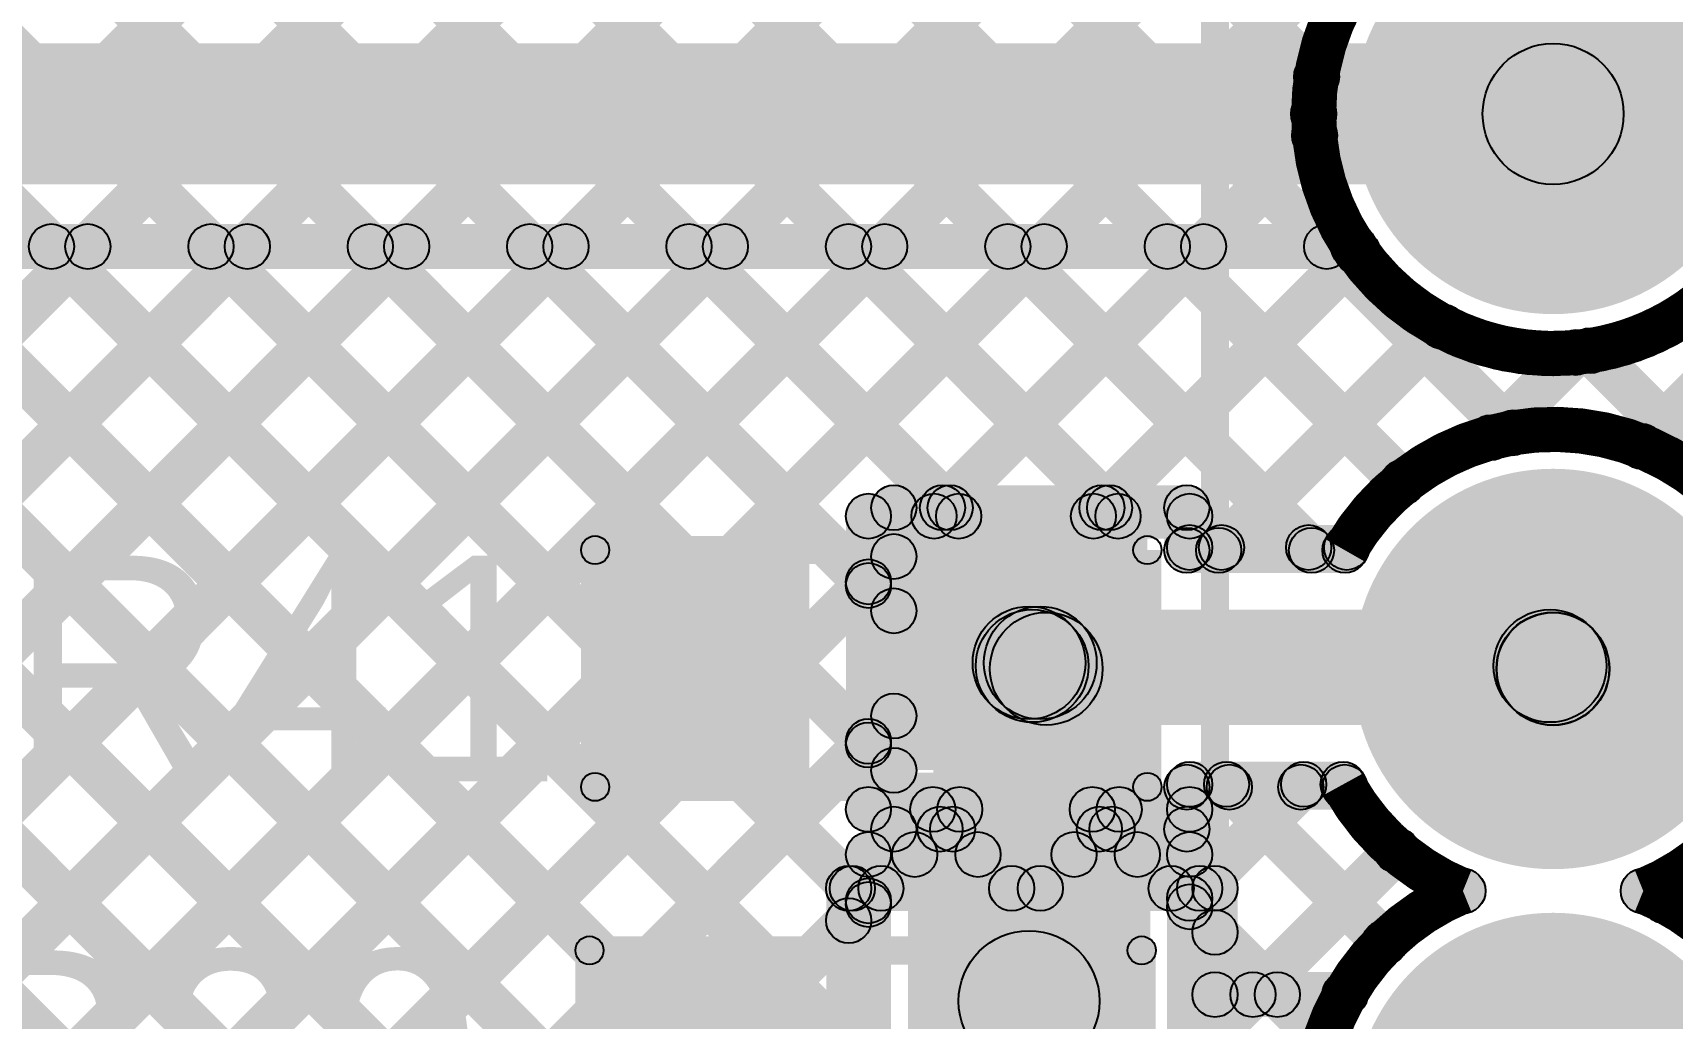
# Model space of a CAD drawing. Header units: millimetres. Extents: x -0.28 to 3.03, y -0.05 to 3.12.
# Drawn here: x 2.2502 to 2.5411, y 1.552 to 1.7267 of the extents above; entities that cross this region are included whole.
import ezdxf

# ---------------------------------------------------------------- set-up
doc = ezdxf.new("R2010")
doc.units = ezdxf.units.MM
doc.header["$MEASUREMENT"] = 0
for name, color, linetype in [('BottomLayer', 5, 'Continuous'), ('BottomPaste', 16, 'Continuous'), ('BottomSolder', 6, 'Continuous'), ('PadHoleLayer', 156, 'Continuous'), ('TopLayer', 1, 'Continuous'), ('TopOverlay', 2, 'Continuous'), ('TopPaste', 8, 'Continuous'), ('TopSolder', 216, 'Continuous')]:
    doc.layers.add(name, color=color, linetype=linetype)

# ---------------------------------------------------------------- blocks, each defined once
blk = doc.blocks.new('R__0603_31')
at = {"layer": 'TopLayer'}
for points in [[(-0.015, 0.0175), (-0.015, -0.0175), (-0.045, -0.0175), (-0.045, 0.0175)], [(0.045, 0.0175), (0.045, -0.0175), (0.015, -0.0175), (0.015, 0.0175)]]:
    blk.add_hatch(color=1, dxfattribs=at).paths.add_polyline_path(points)
at = {"layer": 'TopOverlay'}
h = blk.add_hatch(color=2, dxfattribs=at)
edge = h.paths.add_edge_path()
edge.add_arc((-0.049, 0.021), 0.0025, 0, 360)
h = blk.add_hatch(color=2, dxfattribs=at)
edge = h.paths.add_edge_path()
edge.add_arc((-0.049, 0.021), 0.0025, 0, 360)
for points in [[(-0.049, 0.0185), (-0.049, 0.0235), (0.049, 0.0235), (0.049, 0.0185)], [(-0.0465, -0.021), (-0.0515, -0.021), (-0.0515, 0.021), (-0.0465, 0.021)], [(0.0515, -0.021), (0.0465, -0.021), (0.0465, 0.021), (0.0515, 0.021)], [(-0.049, -0.0235), (-0.049, -0.0185), (0.049, -0.0185), (0.049, -0.0235)]]:
    blk.add_hatch(color=2, dxfattribs=at).paths.add_polyline_path(points)
h = blk.add_hatch(color=2, dxfattribs=at)
edge = h.paths.add_edge_path()
edge.add_arc((0.049, 0.021), 0.0025, 0, 360)
h = blk.add_hatch(color=2, dxfattribs=at)
edge = h.paths.add_edge_path()
edge.add_arc((0.049, 0.021), 0.0025, 0, 360)
h = blk.add_hatch(color=2, dxfattribs=at)
edge = h.paths.add_edge_path()
edge.add_arc((-0.049, -0.021), 0.0025, 0, 360)
h = blk.add_hatch(color=2, dxfattribs=at)
edge = h.paths.add_edge_path()
edge.add_arc((-0.049, -0.021), 0.0025, 0, 360)
h = blk.add_hatch(color=2, dxfattribs=at)
edge = h.paths.add_edge_path()
edge.add_arc((0.049, -0.021), 0.0025, 0, 360)
h = blk.add_hatch(color=2, dxfattribs=at)
edge = h.paths.add_edge_path()
edge.add_arc((0.049, -0.021), 0.0025, 0, 360)
at = {"layer": 'TopPaste'}
for points in [[(-0.015, 0.0175), (-0.015, -0.0175), (-0.045, -0.0175), (-0.045, 0.0175)], [(0.045, 0.0175), (0.045, -0.0175), (0.015, -0.0175), (0.015, 0.0175)]]:
    blk.add_hatch(color=8, dxfattribs=at).paths.add_polyline_path(points)
at = {"layer": 'TopSolder'}
for points in [[(-0.011, 0.0215), (-0.011, -0.0215), (-0.049, -0.0215), (-0.049, 0.0215)], [(0.049, 0.0215), (0.049, -0.0215), (0.011, -0.0215), (0.011, 0.0215)]]:
    blk.add_hatch(color=216, dxfattribs=at).paths.add_polyline_path(points)
at = {"layer": 'TopOverlay'}
for centre in [(-0.049, 0.021), (-0.049, 0.021), (0.049, 0.021), (0.049, 0.021), (-0.049, -0.021), (-0.049, -0.021), (0.049, -0.021), (0.049, -0.021)]:
    blk.add_circle(centre, 0.0025, dxfattribs=at)
blk = doc.blocks.new('R__0603_B_32')
at = {"layer": 'BottomLayer'}
for points in [[(-0.045, -0.0175), (-0.045, 0.0175), (-0.015, 0.0175), (-0.015, -0.0175)], [(0.015, -0.0175), (0.015, 0.0175), (0.045, 0.0175), (0.045, -0.0175)]]:
    blk.add_hatch(color=5, dxfattribs=at).paths.add_polyline_path(points)
at = {"layer": 'BottomPaste'}
for points in [[(-0.045, -0.0175), (-0.045, 0.0175), (-0.015, 0.0175), (-0.015, -0.0175)], [(0.015, -0.0175), (0.015, 0.0175), (0.045, 0.0175), (0.045, -0.0175)]]:
    blk.add_hatch(color=16, dxfattribs=at).paths.add_polyline_path(points)
at = {"layer": 'BottomSolder'}
for points in [[(-0.049, -0.0215), (-0.049, 0.0215), (-0.011, 0.0215), (-0.011, -0.0215)], [(0.011, -0.0215), (0.011, 0.0215), (0.049, 0.0215), (0.049, -0.0215)]]:
    blk.add_hatch(color=6, dxfattribs=at).paths.add_polyline_path(points)
blk = doc.blocks.new('R__0603_33')
at = {"layer": 'TopLayer'}
for points in [[(-0.015, 0.0175), (-0.015, -0.0175), (-0.045, -0.0175), (-0.045, 0.0175)], [(0.045, 0.0175), (0.045, -0.0175), (0.015, -0.0175), (0.015, 0.0175)]]:
    blk.add_hatch(color=1, dxfattribs=at).paths.add_polyline_path(points)
at = {"layer": 'TopOverlay'}
h = blk.add_hatch(color=2, dxfattribs=at)
edge = h.paths.add_edge_path()
edge.add_arc((-0.049, 0.021), 0.0025, 0, 360)
h = blk.add_hatch(color=2, dxfattribs=at)
edge = h.paths.add_edge_path()
edge.add_arc((-0.049, 0.021), 0.0025, 0, 360)
for points in [[(-0.049, 0.0185), (-0.049, 0.0235), (0.049, 0.0235), (0.049, 0.0185)], [(-0.0465, -0.021), (-0.0515, -0.021), (-0.0515, 0.021), (-0.0465, 0.021)], [(0.0515, -0.021), (0.0465, -0.021), (0.0465, 0.021), (0.0515, 0.021)], [(-0.049, -0.0235), (-0.049, -0.0185), (0.049, -0.0185), (0.049, -0.0235)]]:
    blk.add_hatch(color=2, dxfattribs=at).paths.add_polyline_path(points)
h = blk.add_hatch(color=2, dxfattribs=at)
edge = h.paths.add_edge_path()
edge.add_arc((0.049, 0.021), 0.0025, 0, 360)
h = blk.add_hatch(color=2, dxfattribs=at)
edge = h.paths.add_edge_path()
edge.add_arc((0.049, 0.021), 0.0025, 0, 360)
h = blk.add_hatch(color=2, dxfattribs=at)
edge = h.paths.add_edge_path()
edge.add_arc((-0.049, -0.021), 0.0025, 0, 360)
h = blk.add_hatch(color=2, dxfattribs=at)
edge = h.paths.add_edge_path()
edge.add_arc((-0.049, -0.021), 0.0025, 0, 360)
h = blk.add_hatch(color=2, dxfattribs=at)
edge = h.paths.add_edge_path()
edge.add_arc((0.049, -0.021), 0.0025, 0, 360)
h = blk.add_hatch(color=2, dxfattribs=at)
edge = h.paths.add_edge_path()
edge.add_arc((0.049, -0.021), 0.0025, 0, 360)
at = {"layer": 'TopPaste'}
for points in [[(-0.015, 0.0175), (-0.015, -0.0175), (-0.045, -0.0175), (-0.045, 0.0175)], [(0.045, 0.0175), (0.045, -0.0175), (0.015, -0.0175), (0.015, 0.0175)]]:
    blk.add_hatch(color=8, dxfattribs=at).paths.add_polyline_path(points)
at = {"layer": 'TopSolder'}
for points in [[(-0.011, 0.0215), (-0.011, -0.0215), (-0.049, -0.0215), (-0.049, 0.0215)], [(0.049, 0.0215), (0.049, -0.0215), (0.011, -0.0215), (0.011, 0.0215)]]:
    blk.add_hatch(color=216, dxfattribs=at).paths.add_polyline_path(points)
at = {"layer": 'TopOverlay'}
for centre in [(-0.049, 0.021), (-0.049, 0.021), (0.049, 0.021), (0.049, 0.021), (-0.049, -0.021), (-0.049, -0.021), (0.049, -0.021), (0.049, -0.021)]:
    blk.add_circle(centre, 0.0025, dxfattribs=at)
blk = doc.blocks.new('901_141A1011D10100_74')
at = {"layer": 'BottomLayer'}
h = blk.add_hatch(color=5, dxfattribs=at)
edge = h.paths.add_edge_path()
edge.add_arc((0, 0), 0.0315, 0, 360)
h = blk.add_hatch(color=5, dxfattribs=at)
edge = h.paths.add_edge_path()
edge.add_arc((0.07874, 0), 0.0315, 0, 360)
h = blk.add_hatch(color=5, dxfattribs=at)
edge = h.paths.add_edge_path()
edge.add_arc((0.17717, 0), 0.0315, 0, 360)
at = {"layer": 'BottomSolder'}
h = blk.add_hatch(color=6, dxfattribs=at)
edge = h.paths.add_edge_path()
edge.add_arc((0, 0), 0.0355, 0, 360)
h = blk.add_hatch(color=6, dxfattribs=at)
edge = h.paths.add_edge_path()
edge.add_arc((0.07874, 0), 0.0355, 0, 360)
h = blk.add_hatch(color=6, dxfattribs=at)
edge = h.paths.add_edge_path()
edge.add_arc((0.17717, 0), 0.0355, 0, 360)
at = {"layer": 'PadHoleLayer'}
h = blk.add_hatch(color=156, dxfattribs=at)
edge = h.paths.add_edge_path()
edge.add_arc((0, 0), 0.01772, 0, 360)
h = blk.add_hatch(color=156, dxfattribs=at)
edge = h.paths.add_edge_path()
edge.add_arc((0.07874, 0), 0.01772, 0, 360)
h = blk.add_hatch(color=156, dxfattribs=at)
edge = h.paths.add_edge_path()
edge.add_arc((0.17717, 0), 0.01772, 0, 360)
at = {"layer": 'TopLayer'}
h = blk.add_hatch(color=1, dxfattribs=at)
edge = h.paths.add_edge_path()
edge.add_arc((0, 0), 0.0315, 0, 360)
h = blk.add_hatch(color=1, dxfattribs=at)
edge = h.paths.add_edge_path()
edge.add_arc((0.07874, 0), 0.0315, 0, 360)
h = blk.add_hatch(color=1, dxfattribs=at)
edge = h.paths.add_edge_path()
edge.add_arc((0.17717, 0), 0.0315, 0, 360)
at = {"layer": 'TopOverlay'}
blk.add_hatch(color=2, dxfattribs=at).paths.add_polyline_path([(-0.23052, 0.0575), (-0.23052, 0.0625), (0.31092, 0.0625), (0.31092, 0.0575)])
at = {"layer": 'TopSolder'}
h = blk.add_hatch(color=216, dxfattribs=at)
edge = h.paths.add_edge_path()
edge.add_arc((0, 0), 0.0355, 0, 360)
h = blk.add_hatch(color=216, dxfattribs=at)
edge = h.paths.add_edge_path()
edge.add_arc((0.07874, 0), 0.0355, 0, 360)
h = blk.add_hatch(color=216, dxfattribs=at)
edge = h.paths.add_edge_path()
edge.add_arc((0.17717, 0), 0.0355, 0, 360)

msp = doc.modelspace()

# ---------------------------------------------------------------- hatches: boundary and pattern name
at = {"layer": 'BottomLayer'}
for points in [[(1.62818, 2.22367), (1.63384, 2.22933), (2.71083, 1.15234), (2.70517, 1.14668)], [(1.85714, 1.96643), (1.8628, 1.97209), (2.71083, 1.12406), (2.70517, 1.1184)], [(1.8808, 1.91448), (1.88646, 1.92014), (2.71083, 1.09577), (2.70517, 1.09012)], [(2.53851, 1.65057), (2.53285, 1.65623), (2.70517, 1.82855), (2.71083, 1.82289)], [(2.54269, 1.5699), (2.53704, 1.57556), (2.70517, 1.7437), (2.71083, 1.73804)], [(2.20567, 1.69983), (2.20567, 1.72483), (2.52, 1.72483), (2.52, 1.69983)], [(2.19085, 1.68929), (2.1965, 1.69495), (2.40633, 1.48513), (2.40067, 1.47947)], [(1.67102, 0.95279), (1.66537, 0.95845), (2.39858, 1.69166), (2.40423, 1.686)], [(1.69931, 0.95279), (1.69365, 0.95845), (2.42686, 1.69166), (2.43252, 1.686)], [(1.86719, 1.17725), (1.86154, 1.1829), (2.37029, 1.69166), (2.37595, 1.686)], [(1.88907, 1.31226), (1.88341, 1.31792), (2.25715, 1.69166), (2.26281, 1.686)], [(1.89046, 1.28537), (1.88481, 1.29103), (2.28544, 1.69166), (2.29109, 1.686)], [(1.89143, 1.25805), (1.88577, 1.26371), (2.31372, 1.69166), (2.31938, 1.686)], [(1.89181, 1.23015), (1.88616, 1.23581), (2.34201, 1.69166), (2.34766, 1.686)], [(2.20567, 1.68483), (2.20567, 1.69283), (2.48459, 1.69283), (2.48459, 1.68483)], [(2.22242, 1.686), (2.22808, 1.69166), (2.40633, 1.51341), (2.40067, 1.50775)], [(2.25071, 1.686), (2.25636, 1.69166), (2.40133, 1.54669), (2.39567, 1.54104)], [(2.27899, 1.686), (2.28465, 1.69166), (2.40133, 1.57498), (2.39567, 1.56932)], [(2.30728, 1.686), (2.31293, 1.69166), (2.40133, 1.60326), (2.39567, 1.59761)], [(2.33556, 1.686), (2.34122, 1.69166), (2.40133, 1.63155), (2.39567, 1.62589)], [(2.36384, 1.686), (2.3695, 1.69166), (2.41733, 1.64383), (2.41167, 1.63817)], [(2.39213, 1.686), (2.39778, 1.69166), (2.44562, 1.64383), (2.43996, 1.63817)], [(2.41297, 1.63817), (2.40731, 1.64383), (2.45514, 1.69166), (2.4608, 1.686)], [(2.42041, 1.686), (2.42607, 1.69166), (2.47945, 1.63828), (2.47379, 1.63262)], [(2.44125, 1.63817), (2.4356, 1.64383), (2.48244, 1.69067), (2.4881, 1.68501)], [(2.4487, 1.686), (2.45435, 1.69166), (2.49618, 1.64983), (2.49052, 1.64418)], [(2.47698, 1.686), (2.48264, 1.69166), (2.51567, 1.65862), (2.51002, 1.65297)], [(2.46399, 1.63262), (2.45833, 1.63828), (2.49753, 1.67748), (2.50319, 1.67182)], [(2.52375, 1.66752), (2.52941, 1.67318), (2.71083, 1.49175), (2.70517, 1.4861)], [(2.51176, 1.65211), (2.5061, 1.65776), (2.52119, 1.67285), (2.52685, 1.6672)], [(2.3985, 1.637), (2.3985, 1.645), (2.4555, 1.645), (2.4555, 1.637)], [(2.4025, 1.589), (2.3945, 1.589), (2.3945, 1.641), (2.4025, 1.641)], [(2.4595, 1.63545), (2.4515, 1.63545), (2.4515, 1.641), (2.4595, 1.641)], [(2.4555, 1.63145), (2.4555, 1.63945), (2.48337, 1.63945), (2.48337, 1.63145)], [(1.72759, 0.95279), (1.72193, 0.95845), (2.39567, 1.63219), (2.40133, 1.62653)], [(2.42755, 1.60445), (2.42755, 1.62445), (2.51945, 1.62445), (2.51945, 1.60445)], [(2.41993, 1.60793), (2.43407, 1.62207), (2.43462, 1.62152), (2.42048, 1.60738)], [(2.51238, 1.60738), (2.52652, 1.62152), (2.52707, 1.62098), (2.51293, 1.60683)], [(1.75588, 0.95279), (1.75022, 0.95845), (2.39567, 1.6039), (2.40133, 1.59825)], [(2.4555, 1.58945), (2.4555, 1.59745), (2.48275, 1.59745), (2.48275, 1.58945)], [(2.45833, 1.57039), (2.45267, 1.57605), (2.4729, 1.59628), (2.47856, 1.59062)], [(2.45922, 1.59062), (2.46488, 1.59628), (2.49295, 1.56821), (2.48729, 1.56255)], [(2.3985, 1.585), (2.3985, 1.593), (2.4555, 1.593), (2.4555, 1.585)], [(2.40954, 1.57817), (2.40388, 1.58383), (2.41188, 1.59183), (2.41754, 1.58617)], [(2.40711, 1.58617), (2.41276, 1.59183), (2.42076, 1.58383), (2.41511, 1.57817)], [(2.43782, 1.57817), (2.43217, 1.58383), (2.44017, 1.59183), (2.44582, 1.58617)], [(2.43539, 1.58617), (2.44105, 1.59183), (2.44905, 1.58383), (2.44339, 1.57817)], [(2.4595, 1.589), (2.4515, 1.589), (2.4515, 1.59345), (2.4595, 1.59345)], [(2.3985, 1.577), (2.3985, 1.585), (2.4555, 1.585), (2.4555, 1.577)], [(2.45833, 1.54211), (2.45267, 1.54777), (2.48944, 1.58453), (2.4951, 1.57888)], [(2.4025, 1.529), (2.3945, 1.529), (2.3945, 1.581), (2.4025, 1.581)], [(2.4595, 1.529), (2.4515, 1.529), (2.4515, 1.581), (2.4595, 1.581)], [(1.78416, 0.95279), (1.7785, 0.95845), (2.39567, 1.57562), (2.40133, 1.56996)], [(2.45267, 1.56889), (2.45833, 1.57455), (2.48225, 1.55062), (2.4766, 1.54497)], [(2.4395, 1.46987), (2.4145, 1.46987), (2.4145, 1.555), (2.4395, 1.555)]]:
    msp.add_hatch(color=5, dxfattribs=at).paths.add_polyline_path(points)
h = msp.add_hatch(color=5, dxfattribs=at)
edge = h.paths.add_edge_path()
edge.add_arc((2.52, 1.71233), 0.0125, 0, 360)
h = msp.add_hatch(color=5, dxfattribs=at)
edge = h.paths.add_edge_path()
edge.add_arc((2.25353, 1.68883), 0.004, 0, 360)
h = msp.add_hatch(color=5, dxfattribs=at)
edge = h.paths.add_edge_path()
edge.add_arc((2.25998, 1.68883), 0.004, 0, 360)
h = msp.add_hatch(color=5, dxfattribs=at)
edge = h.paths.add_edge_path()
edge.add_arc((2.28182, 1.68883), 0.004, 0, 360)
h = msp.add_hatch(color=5, dxfattribs=at)
edge = h.paths.add_edge_path()
edge.add_arc((2.28827, 1.68883), 0.004, 0, 360)
h = msp.add_hatch(color=5, dxfattribs=at)
edge = h.paths.add_edge_path()
edge.add_arc((2.3101, 1.68883), 0.004, 0, 360)
h = msp.add_hatch(color=5, dxfattribs=at)
edge = h.paths.add_edge_path()
edge.add_arc((2.31655, 1.68883), 0.004, 0, 360)
h = msp.add_hatch(color=5, dxfattribs=at)
edge = h.paths.add_edge_path()
edge.add_arc((2.33839, 1.68883), 0.004, 0, 360)
h = msp.add_hatch(color=5, dxfattribs=at)
edge = h.paths.add_edge_path()
edge.add_arc((2.34483, 1.68883), 0.004, 0, 360)
h = msp.add_hatch(color=5, dxfattribs=at)
edge = h.paths.add_edge_path()
edge.add_arc((2.36667, 1.68883), 0.004, 0, 360)
h = msp.add_hatch(color=5, dxfattribs=at)
edge = h.paths.add_edge_path()
edge.add_arc((2.37312, 1.68883), 0.004, 0, 360)
h = msp.add_hatch(color=5, dxfattribs=at)
edge = h.paths.add_edge_path()
edge.add_arc((2.39496, 1.68883), 0.004, 0, 360)
h = msp.add_hatch(color=5, dxfattribs=at)
edge = h.paths.add_edge_path()
edge.add_arc((2.4014, 1.68883), 0.004, 0, 360)
h = msp.add_hatch(color=5, dxfattribs=at)
edge = h.paths.add_edge_path()
edge.add_arc((2.42324, 1.68883), 0.004, 0, 360)
h = msp.add_hatch(color=5, dxfattribs=at)
edge = h.paths.add_edge_path()
edge.add_arc((2.42969, 1.68883), 0.004, 0, 360)
h = msp.add_hatch(color=5, dxfattribs=at)
edge = h.paths.add_edge_path()
edge.add_arc((2.45153, 1.68883), 0.004, 0, 360)
h = msp.add_hatch(color=5, dxfattribs=at)
edge = h.paths.add_edge_path()
edge.add_arc((2.45797, 1.68883), 0.004, 0, 360)
h = msp.add_hatch(color=5, dxfattribs=at)
edge = h.paths.add_edge_path()
edge.add_arc((2.47981, 1.68883), 0.004, 0, 360)
h = msp.add_hatch(color=5, dxfattribs=at)
edge = h.paths.add_edge_path()
edge.add_arc((2.48459, 1.68883), 0.004, 0, 360)
h = msp.add_hatch(color=5, dxfattribs=at)
edge = h.paths.add_edge_path()
edge.add_arc((2.48459, 1.68883), 0.004, 0, 360)
h = msp.add_hatch(color=5, dxfattribs=at)
edge = h.paths.add_edge_path()
edge.add_arc((2.48527, 1.68784), 0.004, 0, 360)
h = msp.add_hatch(color=5, dxfattribs=at)
edge = h.paths.add_edge_path()
edge.add_arc((2.50036, 1.67465), 0.004, 0, 360)
h = msp.add_hatch(color=5, dxfattribs=at)
edge = h.paths.add_edge_path()
edge.add_arc((2.52402, 1.67003), 0.004, 0, 360)
h = msp.add_hatch(color=5, dxfattribs=at)
edge = h.paths.add_edge_path()
edge.add_arc((2.52658, 1.67035), 0.004, 0, 360)
h = msp.add_hatch(color=5, dxfattribs=at)
edge = h.paths.add_edge_path()
edge.add_arc((2.50893, 1.65493), 0.004, 0, 360)
h = msp.add_hatch(color=5, dxfattribs=at)
edge = h.paths.add_edge_path()
edge.add_arc((2.51285, 1.65579), 0.004, 0, 360)
h = msp.add_hatch(color=5, dxfattribs=at)
edge = h.paths.add_edge_path()
edge.add_arc((2.53568, 1.6534), 0.004, 0, 360)
h = msp.add_hatch(color=5, dxfattribs=at)
edge = h.paths.add_edge_path()
edge.add_arc((2.49335, 1.64701), 0.004, 0, 360)
h = msp.add_hatch(color=5, dxfattribs=at)
edge = h.paths.add_edge_path()
edge.add_arc((2.3985, 1.641), 0.004, 0, 360)
h = msp.add_hatch(color=5, dxfattribs=at)
edge = h.paths.add_edge_path()
edge.add_arc((2.3985, 1.641), 0.004, 0, 360)
h = msp.add_hatch(color=5, dxfattribs=at)
edge = h.paths.add_edge_path()
edge.add_arc((2.41014, 1.641), 0.004, 0, 360)
h = msp.add_hatch(color=5, dxfattribs=at)
edge = h.paths.add_edge_path()
edge.add_arc((2.4145, 1.641), 0.004, 0, 360)
h = msp.add_hatch(color=5, dxfattribs=at)
edge = h.paths.add_edge_path()
edge.add_arc((2.43843, 1.641), 0.004, 0, 360)
h = msp.add_hatch(color=5, dxfattribs=at)
edge = h.paths.add_edge_path()
edge.add_arc((2.44279, 1.641), 0.004, 0, 360)
h = msp.add_hatch(color=5, dxfattribs=at)
edge = h.paths.add_edge_path()
edge.add_arc((2.4555, 1.641), 0.004, 0, 360)
h = msp.add_hatch(color=5, dxfattribs=at)
edge = h.paths.add_edge_path()
edge.add_arc((2.4555, 1.641), 0.004, 0, 360)
h = msp.add_hatch(color=5, dxfattribs=at)
edge = h.paths.add_edge_path()
edge.add_arc((2.4555, 1.63545), 0.004, 0, 360)
h = msp.add_hatch(color=5, dxfattribs=at)
edge = h.paths.add_edge_path()
edge.add_arc((2.4555, 1.63545), 0.004, 0, 360)
h = msp.add_hatch(color=5, dxfattribs=at)
edge = h.paths.add_edge_path()
edge.add_arc((2.46116, 1.63545), 0.004, 0, 360)
h = msp.add_hatch(color=5, dxfattribs=at)
edge = h.paths.add_edge_path()
edge.add_arc((2.47662, 1.63545), 0.004, 0, 360)
h = msp.add_hatch(color=5, dxfattribs=at)
edge = h.paths.add_edge_path()
edge.add_arc((2.48337, 1.63545), 0.004, 0, 360)
h = msp.add_hatch(color=5, dxfattribs=at)
edge = h.paths.add_edge_path()
edge.add_arc((2.48337, 1.63545), 0.004, 0, 360)
h = msp.add_hatch(color=5, dxfattribs=at)
edge = h.paths.add_edge_path()
edge.add_arc((2.3985, 1.62936), 0.004, 0, 360)
h = msp.add_hatch(color=5, dxfattribs=at)
edge = h.paths.add_edge_path()
edge.add_arc((2.3985, 1.62872), 0.004, 0, 360)
h = msp.add_hatch(color=5, dxfattribs=at)
edge = h.paths.add_edge_path()
edge.add_arc((2.427, 1.615), 0.01, 0, 360)
h = msp.add_hatch(color=5, dxfattribs=at)
edge = h.paths.add_edge_path()
edge.add_arc((2.42755, 1.61445), 0.01, 0, 360)
h = msp.add_hatch(color=5, dxfattribs=at)
edge = h.paths.add_edge_path()
edge.add_arc((2.42755, 1.61445), 0.01, 0, 360)
h = msp.add_hatch(color=5, dxfattribs=at)
edge = h.paths.add_edge_path()
edge.add_arc((2.51945, 1.61445), 0.01, 0, 360)
h = msp.add_hatch(color=5, dxfattribs=at)
edge = h.paths.add_edge_path()
edge.add_arc((2.51945, 1.61445), 0.01, 0, 360)
h = msp.add_hatch(color=5, dxfattribs=at)
edge = h.paths.add_edge_path()
edge.add_arc((2.52, 1.61391), 0.01, 0, 360)
h = msp.add_hatch(color=5, dxfattribs=at)
edge = h.paths.add_edge_path()
edge.add_arc((2.3985, 1.60107), 0.004, 0, 360)
h = msp.add_hatch(color=5, dxfattribs=at)
edge = h.paths.add_edge_path()
edge.add_arc((2.3985, 1.60043), 0.004, 0, 360)
h = msp.add_hatch(color=5, dxfattribs=at)
edge = h.paths.add_edge_path()
edge.add_arc((2.4555, 1.59345), 0.004, 0, 360)
h = msp.add_hatch(color=5, dxfattribs=at)
edge = h.paths.add_edge_path()
edge.add_arc((2.4555, 1.59345), 0.004, 0, 360)
h = msp.add_hatch(color=5, dxfattribs=at)
edge = h.paths.add_edge_path()
edge.add_arc((2.46205, 1.59345), 0.004, 0, 360)
h = msp.add_hatch(color=5, dxfattribs=at)
edge = h.paths.add_edge_path()
edge.add_arc((2.47573, 1.59345), 0.004, 0, 360)
h = msp.add_hatch(color=5, dxfattribs=at)
edge = h.paths.add_edge_path()
edge.add_arc((2.48275, 1.59345), 0.004, 0, 360)
h = msp.add_hatch(color=5, dxfattribs=at)
edge = h.paths.add_edge_path()
edge.add_arc((2.48275, 1.59345), 0.004, 0, 360)
h = msp.add_hatch(color=5, dxfattribs=at)
edge = h.paths.add_edge_path()
edge.add_arc((2.3985, 1.589), 0.004, 0, 360)
h = msp.add_hatch(color=5, dxfattribs=at)
edge = h.paths.add_edge_path()
edge.add_arc((2.3985, 1.589), 0.004, 0, 360)
h = msp.add_hatch(color=5, dxfattribs=at)
edge = h.paths.add_edge_path()
edge.add_arc((2.40993, 1.589), 0.004, 0, 360)
h = msp.add_hatch(color=5, dxfattribs=at)
edge = h.paths.add_edge_path()
edge.add_arc((2.41471, 1.589), 0.004, 0, 360)
h = msp.add_hatch(color=5, dxfattribs=at)
edge = h.paths.add_edge_path()
edge.add_arc((2.43822, 1.589), 0.004, 0, 360)
h = msp.add_hatch(color=5, dxfattribs=at)
edge = h.paths.add_edge_path()
edge.add_arc((2.44299, 1.589), 0.004, 0, 360)
h = msp.add_hatch(color=5, dxfattribs=at)
edge = h.paths.add_edge_path()
edge.add_arc((2.4555, 1.589), 0.004, 0, 360)
h = msp.add_hatch(color=5, dxfattribs=at)
edge = h.paths.add_edge_path()
edge.add_arc((2.4555, 1.589), 0.004, 0, 360)
h = msp.add_hatch(color=5, dxfattribs=at)
edge = h.paths.add_edge_path()
edge.add_arc((2.49227, 1.58171), 0.004, 0, 360)
h = msp.add_hatch(color=5, dxfattribs=at)
edge = h.paths.add_edge_path()
edge.add_arc((2.3985, 1.581), 0.004, 0, 360)
h = msp.add_hatch(color=5, dxfattribs=at)
edge = h.paths.add_edge_path()
edge.add_arc((2.3985, 1.581), 0.004, 0, 360)
h = msp.add_hatch(color=5, dxfattribs=at)
edge = h.paths.add_edge_path()
edge.add_arc((2.40671, 1.581), 0.004, 0, 360)
h = msp.add_hatch(color=5, dxfattribs=at)
edge = h.paths.add_edge_path()
edge.add_arc((2.41793, 1.581), 0.004, 0, 360)
h = msp.add_hatch(color=5, dxfattribs=at)
edge = h.paths.add_edge_path()
edge.add_arc((2.43499, 1.581), 0.004, 0, 360)
h = msp.add_hatch(color=5, dxfattribs=at)
edge = h.paths.add_edge_path()
edge.add_arc((2.44622, 1.581), 0.004, 0, 360)
h = msp.add_hatch(color=5, dxfattribs=at)
edge = h.paths.add_edge_path()
edge.add_arc((2.4555, 1.581), 0.004, 0, 360)
h = msp.add_hatch(color=5, dxfattribs=at)
edge = h.paths.add_edge_path()
edge.add_arc((2.4555, 1.581), 0.004, 0, 360)
h = msp.add_hatch(color=5, dxfattribs=at)
edge = h.paths.add_edge_path()
edge.add_arc((2.4555, 1.57322), 0.004, 0, 360)
h = msp.add_hatch(color=5, dxfattribs=at)
edge = h.paths.add_edge_path()
edge.add_arc((2.504, 1.57454), 0.004, 0, 360)
h = msp.add_hatch(color=5, dxfattribs=at)
edge = h.paths.add_edge_path()
edge.add_arc((2.504, 1.57454), 0.004, 0, 360)
h = msp.add_hatch(color=5, dxfattribs=at)
edge = h.paths.add_edge_path()
edge.add_arc((2.536, 1.57454), 0.004, 0, 360)
h = msp.add_hatch(color=5, dxfattribs=at)
edge = h.paths.add_edge_path()
edge.add_arc((2.536, 1.57454), 0.004, 0, 360)
h = msp.add_hatch(color=5, dxfattribs=at)
edge = h.paths.add_edge_path()
edge.add_arc((2.3985, 1.57279), 0.004, 0, 360)
h = msp.add_hatch(color=5, dxfattribs=at)
edge = h.paths.add_edge_path()
edge.add_arc((2.3985, 1.57215), 0.004, 0, 360)
h = msp.add_hatch(color=5, dxfattribs=at)
edge = h.paths.add_edge_path()
edge.add_arc((2.4555, 1.57172), 0.004, 0, 360)
h = msp.add_hatch(color=5, dxfattribs=at)
edge = h.paths.add_edge_path()
edge.add_arc((2.53986, 1.57273), 0.004, 0, 360)
h = msp.add_hatch(color=5, dxfattribs=at)
edge = h.paths.add_edge_path()
edge.add_arc((2.49012, 1.56538), 0.004, 0, 360)
h = msp.add_hatch(color=5, dxfattribs=at)
edge = h.paths.add_edge_path()
edge.add_arc((2.427, 1.555), 0.0125, 0, 360)
at = {"layer": 'TopLayer'}
for points in [[(1.52321, 2.66806), (1.52886, 2.67372), (2.48084, 1.72174), (2.47519, 1.71608)], [(2.03133, 1.4828), (2.02567, 1.48846), (2.7062, 2.16899), (2.71185, 2.16333)], [(2.02567, 2.13731), (2.03133, 2.14297), (2.51567, 1.65862), (2.51002, 1.65297)], [(2.04052, 1.46371), (2.03486, 1.46937), (2.7062, 2.1407), (2.71185, 2.13504)], [(2.02567, 2.10903), (2.03133, 2.11468), (2.49618, 1.64983), (2.49052, 1.64418)], [(2.06276, 1.45767), (2.05711, 1.46333), (2.7062, 2.11242), (2.71185, 2.10676)], [(2.02567, 2.08074), (2.03133, 2.0864), (2.47995, 1.63778), (2.47429, 1.63212)], [(2.09105, 1.45767), (2.08539, 1.46333), (2.7062, 2.08413), (2.71185, 2.07848)], [(2.02567, 2.05246), (2.03133, 2.05812), (2.44412, 1.64533), (2.43846, 1.63967)], [(2.11933, 1.45767), (2.11368, 1.46333), (2.7062, 2.05585), (2.71185, 2.05019)], [(2.02567, 2.02417), (2.03133, 2.02983), (2.41583, 1.64533), (2.41017, 1.63967)], [(2.14762, 1.45767), (2.14196, 1.46333), (2.7062, 2.02756), (2.71185, 2.02191)], [(2.02567, 1.99589), (2.03133, 2.00155), (2.40583, 1.62705), (2.40017, 1.62139)], [(2.1759, 1.45767), (2.17024, 1.46333), (2.7062, 1.99928), (2.71185, 1.99362)], [(2.02567, 1.96761), (2.03133, 1.97326), (2.40583, 1.59876), (2.40017, 1.59311)], [(2.20419, 1.45767), (2.19853, 1.46333), (2.7062, 1.971), (2.71185, 1.96534)], [(2.02567, 1.93932), (2.03133, 1.94498), (2.39848, 1.57783), (2.39282, 1.57217)], [(2.02567, 1.91104), (2.03133, 1.91669), (2.39783, 1.55019), (2.39217, 1.54454)], [(2.02567, 1.88275), (2.03133, 1.88841), (2.39783, 1.52191), (2.39217, 1.51625)], [(2.02567, 1.85447), (2.03133, 1.86013), (2.39783, 1.49363), (2.39217, 1.48797)], [(2.02567, 1.82618), (2.03133, 1.83184), (2.39984, 1.46333), (2.39418, 1.45767)], [(2.53851, 1.65057), (2.53285, 1.65623), (2.7062, 1.82957), (2.71185, 1.82392)], [(2.02567, 1.7979), (2.03133, 1.80356), (2.37156, 1.46333), (2.3659, 1.45767)], [(2.02567, 1.76962), (2.03133, 1.77527), (2.34327, 1.46333), (2.33762, 1.45767)], [(2.54269, 1.5699), (2.53704, 1.57556), (2.7062, 1.74472), (2.71185, 1.73906)], [(2.41447, 1.63967), (2.40881, 1.64533), (2.47485, 1.71136), (2.4805, 1.7057)], [(2.44275, 1.63967), (2.4371, 1.64533), (2.48244, 1.69067), (2.4881, 1.68501)], [(2.46349, 1.63212), (2.45783, 1.63778), (2.49753, 1.67748), (2.50319, 1.67182)], [(2.52375, 1.66752), (2.52941, 1.67318), (2.71185, 1.49073), (2.7062, 1.48507)], [(2.51176, 1.65211), (2.5061, 1.65776), (2.52119, 1.67285), (2.52685, 1.6672)], [(2.403, 1.6385), (2.403, 1.6465), (2.455, 1.6465), (2.455, 1.6385)], [(2.407, 1.5855), (2.399, 1.5855), (2.399, 1.6425), (2.407, 1.6425)], [(2.459, 1.63495), (2.451, 1.63495), (2.451, 1.6425), (2.459, 1.6425)], [(2.455, 1.63095), (2.455, 1.63895), (2.48308, 1.63895), (2.48308, 1.63095)], [(2.23247, 1.45767), (2.22681, 1.46333), (2.40017, 1.63669), (2.40583, 1.63103)], [(2.43005, 1.60395), (2.43005, 1.62395), (2.51995, 1.62395), (2.51995, 1.60395)], [(2.42193, 1.60793), (2.43607, 1.62207), (2.43712, 1.62102), (2.42298, 1.60688)], [(2.51288, 1.60688), (2.52702, 1.62102), (2.52707, 1.62098), (2.51293, 1.60683)], [(2.26075, 1.45767), (2.2551, 1.46333), (2.40017, 1.6084), (2.40583, 1.60275)], [(2.46011, 1.57217), (2.45445, 1.57783), (2.4724, 1.59578), (2.47806, 1.59012)], [(2.455, 1.58895), (2.455, 1.59695), (2.48303, 1.59695), (2.48303, 1.58895)], [(2.45972, 1.59012), (2.46538, 1.59578), (2.49295, 1.56821), (2.48729, 1.56255)], [(2.459, 1.5855), (2.451, 1.5855), (2.451, 1.59295), (2.459, 1.59295)], [(2.403, 1.5815), (2.403, 1.5895), (2.455, 1.5895), (2.455, 1.5815)], [(2.40354, 1.57217), (2.39788, 1.57783), (2.40838, 1.58833), (2.41404, 1.58267)], [(2.41061, 1.58267), (2.41626, 1.58833), (2.42676, 1.57783), (2.42111, 1.57217)], [(2.43182, 1.57217), (2.42617, 1.57783), (2.43667, 1.58833), (2.44232, 1.58267)], [(2.43889, 1.58267), (2.44455, 1.58833), (2.45505, 1.57783), (2.44939, 1.57217)], [(2.46956, 1.55334), (2.4639, 1.55899), (2.48944, 1.58453), (2.4951, 1.57888)], [(2.39783, 1.56646), (2.39217, 1.57212), (2.39788, 1.57783), (2.40354, 1.57217)], [(2.395, 1.571), (2.395, 1.579), (2.46, 1.579), (2.46, 1.571)], [(2.399, 1.467), (2.391, 1.467), (2.391, 1.575), (2.399, 1.575)], [(2.464, 1.55617), (2.456, 1.55617), (2.456, 1.575), (2.464, 1.575)], [(2.28904, 1.45767), (2.28338, 1.46333), (2.39217, 1.57212), (2.39783, 1.56646)], [(2.45717, 1.56439), (2.46283, 1.57005), (2.47388, 1.55899), (2.46822, 1.55334)], [(2.406, 1.478), (2.449, 1.478), (2.449, 1.564), (2.406, 1.564)], [(2.46, 1.55217), (2.46, 1.56017), (2.48306, 1.56017), (2.48306, 1.55217)]]:
    msp.add_hatch(color=1, dxfattribs=at).paths.add_polyline_path(points)
h = msp.add_hatch(color=1, dxfattribs=at)
edge = h.paths.add_edge_path()
edge.add_arc((2.47802, 1.71891), 0.004, 0, 360)
h = msp.add_hatch(color=1, dxfattribs=at)
edge = h.paths.add_edge_path()
edge.add_arc((2.4775, 1.71233), 0.004, 0, 360)
h = msp.add_hatch(color=1, dxfattribs=at)
edge = h.paths.add_edge_path()
edge.add_arc((2.47767, 1.70853), 0.004, 0, 360)
h = msp.add_hatch(color=1, dxfattribs=at)
edge = h.paths.add_edge_path()
edge.add_arc((2.48527, 1.68784), 0.004, 0, 360)
h = msp.add_hatch(color=1, dxfattribs=at)
edge = h.paths.add_edge_path()
edge.add_arc((2.50036, 1.67465), 0.004, 0, 360)
h = msp.add_hatch(color=1, dxfattribs=at)
edge = h.paths.add_edge_path()
edge.add_arc((2.52402, 1.67003), 0.004, 0, 360)
h = msp.add_hatch(color=1, dxfattribs=at)
edge = h.paths.add_edge_path()
edge.add_arc((2.52658, 1.67035), 0.004, 0, 360)
h = msp.add_hatch(color=1, dxfattribs=at)
edge = h.paths.add_edge_path()
edge.add_arc((2.50893, 1.65493), 0.004, 0, 360)
h = msp.add_hatch(color=1, dxfattribs=at)
edge = h.paths.add_edge_path()
edge.add_arc((2.51285, 1.65579), 0.004, 0, 360)
h = msp.add_hatch(color=1, dxfattribs=at)
edge = h.paths.add_edge_path()
edge.add_arc((2.53568, 1.6534), 0.004, 0, 360)
h = msp.add_hatch(color=1, dxfattribs=at)
edge = h.paths.add_edge_path()
edge.add_arc((2.49335, 1.64701), 0.004, 0, 360)
h = msp.add_hatch(color=1, dxfattribs=at)
edge = h.paths.add_edge_path()
edge.add_arc((2.403, 1.6425), 0.004, 0, 360)
h = msp.add_hatch(color=1, dxfattribs=at)
edge = h.paths.add_edge_path()
edge.add_arc((2.403, 1.6425), 0.004, 0, 360)
h = msp.add_hatch(color=1, dxfattribs=at)
edge = h.paths.add_edge_path()
edge.add_arc((2.41164, 1.6425), 0.004, 0, 360)
h = msp.add_hatch(color=1, dxfattribs=at)
edge = h.paths.add_edge_path()
edge.add_arc((2.413, 1.6425), 0.004, 0, 360)
h = msp.add_hatch(color=1, dxfattribs=at)
edge = h.paths.add_edge_path()
edge.add_arc((2.43993, 1.6425), 0.004, 0, 360)
h = msp.add_hatch(color=1, dxfattribs=at)
edge = h.paths.add_edge_path()
edge.add_arc((2.44129, 1.6425), 0.004, 0, 360)
h = msp.add_hatch(color=1, dxfattribs=at)
edge = h.paths.add_edge_path()
edge.add_arc((2.455, 1.6425), 0.004, 0, 360)
h = msp.add_hatch(color=1, dxfattribs=at)
edge = h.paths.add_edge_path()
edge.add_arc((2.455, 1.6425), 0.004, 0, 360)
h = msp.add_hatch(color=1, dxfattribs=at)
edge = h.paths.add_edge_path()
edge.add_arc((2.455, 1.63495), 0.004, 0, 360)
h = msp.add_hatch(color=1, dxfattribs=at)
edge = h.paths.add_edge_path()
edge.add_arc((2.455, 1.63495), 0.004, 0, 360)
h = msp.add_hatch(color=1, dxfattribs=at)
edge = h.paths.add_edge_path()
edge.add_arc((2.46066, 1.63495), 0.004, 0, 360)
h = msp.add_hatch(color=1, dxfattribs=at)
edge = h.paths.add_edge_path()
edge.add_arc((2.47712, 1.63495), 0.004, 0, 360)
h = msp.add_hatch(color=1, dxfattribs=at)
edge = h.paths.add_edge_path()
edge.add_arc((2.48308, 1.63495), 0.004, 0, 360)
h = msp.add_hatch(color=1, dxfattribs=at)
edge = h.paths.add_edge_path()
edge.add_arc((2.48308, 1.63495), 0.004, 0, 360)
h = msp.add_hatch(color=1, dxfattribs=at)
edge = h.paths.add_edge_path()
edge.add_arc((2.403, 1.63386), 0.004, 0, 360)
h = msp.add_hatch(color=1, dxfattribs=at)
edge = h.paths.add_edge_path()
edge.add_arc((2.403, 1.62422), 0.004, 0, 360)
h = msp.add_hatch(color=1, dxfattribs=at)
edge = h.paths.add_edge_path()
edge.add_arc((2.429, 1.615), 0.01, 0, 360)
h = msp.add_hatch(color=1, dxfattribs=at)
edge = h.paths.add_edge_path()
edge.add_arc((2.43005, 1.61395), 0.01, 0, 360)
h = msp.add_hatch(color=1, dxfattribs=at)
edge = h.paths.add_edge_path()
edge.add_arc((2.43005, 1.61395), 0.01, 0, 360)
h = msp.add_hatch(color=1, dxfattribs=at)
edge = h.paths.add_edge_path()
edge.add_arc((2.51995, 1.61395), 0.01, 0, 360)
h = msp.add_hatch(color=1, dxfattribs=at)
edge = h.paths.add_edge_path()
edge.add_arc((2.51995, 1.61395), 0.01, 0, 360)
h = msp.add_hatch(color=1, dxfattribs=at)
edge = h.paths.add_edge_path()
edge.add_arc((2.52, 1.61391), 0.01, 0, 360)
h = msp.add_hatch(color=1, dxfattribs=at)
edge = h.paths.add_edge_path()
edge.add_arc((2.403, 1.60557), 0.004, 0, 360)
h = msp.add_hatch(color=1, dxfattribs=at)
edge = h.paths.add_edge_path()
edge.add_arc((2.403, 1.59593), 0.004, 0, 360)
h = msp.add_hatch(color=1, dxfattribs=at)
edge = h.paths.add_edge_path()
edge.add_arc((2.455, 1.59295), 0.004, 0, 360)
h = msp.add_hatch(color=1, dxfattribs=at)
edge = h.paths.add_edge_path()
edge.add_arc((2.455, 1.59295), 0.004, 0, 360)
h = msp.add_hatch(color=1, dxfattribs=at)
edge = h.paths.add_edge_path()
edge.add_arc((2.46255, 1.59295), 0.004, 0, 360)
h = msp.add_hatch(color=1, dxfattribs=at)
edge = h.paths.add_edge_path()
edge.add_arc((2.47523, 1.59295), 0.004, 0, 360)
h = msp.add_hatch(color=1, dxfattribs=at)
edge = h.paths.add_edge_path()
edge.add_arc((2.48303, 1.59295), 0.004, 0, 360)
h = msp.add_hatch(color=1, dxfattribs=at)
edge = h.paths.add_edge_path()
edge.add_arc((2.48303, 1.59295), 0.004, 0, 360)
h = msp.add_hatch(color=1, dxfattribs=at)
edge = h.paths.add_edge_path()
edge.add_arc((2.403, 1.5855), 0.004, 0, 360)
h = msp.add_hatch(color=1, dxfattribs=at)
edge = h.paths.add_edge_path()
edge.add_arc((2.403, 1.5855), 0.004, 0, 360)
h = msp.add_hatch(color=1, dxfattribs=at)
edge = h.paths.add_edge_path()
edge.add_arc((2.41121, 1.5855), 0.004, 0, 360)
h = msp.add_hatch(color=1, dxfattribs=at)
edge = h.paths.add_edge_path()
edge.add_arc((2.41343, 1.5855), 0.004, 0, 360)
h = msp.add_hatch(color=1, dxfattribs=at)
edge = h.paths.add_edge_path()
edge.add_arc((2.43949, 1.5855), 0.004, 0, 360)
h = msp.add_hatch(color=1, dxfattribs=at)
edge = h.paths.add_edge_path()
edge.add_arc((2.44172, 1.5855), 0.004, 0, 360)
h = msp.add_hatch(color=1, dxfattribs=at)
edge = h.paths.add_edge_path()
edge.add_arc((2.455, 1.5855), 0.004, 0, 360)
h = msp.add_hatch(color=1, dxfattribs=at)
edge = h.paths.add_edge_path()
edge.add_arc((2.455, 1.5855), 0.004, 0, 360)
h = msp.add_hatch(color=1, dxfattribs=at)
edge = h.paths.add_edge_path()
edge.add_arc((2.49227, 1.58171), 0.004, 0, 360)
h = msp.add_hatch(color=1, dxfattribs=at)
edge = h.paths.add_edge_path()
edge.add_arc((2.395, 1.575), 0.004, 0, 360)
h = msp.add_hatch(color=1, dxfattribs=at)
edge = h.paths.add_edge_path()
edge.add_arc((2.395, 1.575), 0.004, 0, 360)
h = msp.add_hatch(color=1, dxfattribs=at)
edge = h.paths.add_edge_path()
edge.add_arc((2.39565, 1.575), 0.004, 0, 360)
h = msp.add_hatch(color=1, dxfattribs=at)
edge = h.paths.add_edge_path()
edge.add_arc((2.40071, 1.575), 0.004, 0, 360)
h = msp.add_hatch(color=1, dxfattribs=at)
edge = h.paths.add_edge_path()
edge.add_arc((2.40071, 1.575), 0.004, 0, 360)
h = msp.add_hatch(color=1, dxfattribs=at)
edge = h.paths.add_edge_path()
edge.add_arc((2.42393, 1.575), 0.004, 0, 360)
h = msp.add_hatch(color=1, dxfattribs=at)
edge = h.paths.add_edge_path()
edge.add_arc((2.42899, 1.575), 0.004, 0, 360)
h = msp.add_hatch(color=1, dxfattribs=at)
edge = h.paths.add_edge_path()
edge.add_arc((2.45222, 1.575), 0.004, 0, 360)
h = msp.add_hatch(color=1, dxfattribs=at)
edge = h.paths.add_edge_path()
edge.add_arc((2.45728, 1.575), 0.004, 0, 360)
h = msp.add_hatch(color=1, dxfattribs=at)
edge = h.paths.add_edge_path()
edge.add_arc((2.46, 1.575), 0.004, 0, 360)
h = msp.add_hatch(color=1, dxfattribs=at)
edge = h.paths.add_edge_path()
edge.add_arc((2.46, 1.575), 0.004, 0, 360)
h = msp.add_hatch(color=1, dxfattribs=at)
edge = h.paths.add_edge_path()
edge.add_arc((2.504, 1.57454), 0.004, 0, 360)
h = msp.add_hatch(color=1, dxfattribs=at)
edge = h.paths.add_edge_path()
edge.add_arc((2.504, 1.57454), 0.004, 0, 360)
h = msp.add_hatch(color=1, dxfattribs=at)
edge = h.paths.add_edge_path()
edge.add_arc((2.536, 1.57454), 0.004, 0, 360)
h = msp.add_hatch(color=1, dxfattribs=at)
edge = h.paths.add_edge_path()
edge.add_arc((2.536, 1.57454), 0.004, 0, 360)
h = msp.add_hatch(color=1, dxfattribs=at)
edge = h.paths.add_edge_path()
edge.add_arc((2.53986, 1.57273), 0.004, 0, 360)
h = msp.add_hatch(color=1, dxfattribs=at)
edge = h.paths.add_edge_path()
edge.add_arc((2.395, 1.56929), 0.004, 0, 360)
h = msp.add_hatch(color=1, dxfattribs=at)
edge = h.paths.add_edge_path()
edge.add_arc((2.395, 1.56929), 0.004, 0, 360)
h = msp.add_hatch(color=1, dxfattribs=at)
edge = h.paths.add_edge_path()
edge.add_arc((2.46, 1.56722), 0.004, 0, 360)
h = msp.add_hatch(color=1, dxfattribs=at)
edge = h.paths.add_edge_path()
edge.add_arc((2.49012, 1.56538), 0.004, 0, 360)
h = msp.add_hatch(color=1, dxfattribs=at)
edge = h.paths.add_edge_path()
edge.add_arc((2.46, 1.55617), 0.004, 0, 360)
h = msp.add_hatch(color=1, dxfattribs=at)
edge = h.paths.add_edge_path()
edge.add_arc((2.46, 1.55617), 0.004, 0, 360)
h = msp.add_hatch(color=1, dxfattribs=at)
edge = h.paths.add_edge_path()
edge.add_arc((2.46673, 1.55617), 0.004, 0, 360)
h = msp.add_hatch(color=1, dxfattribs=at)
edge = h.paths.add_edge_path()
edge.add_arc((2.47105, 1.55617), 0.004, 0, 360)
h = msp.add_hatch(color=1, dxfattribs=at)
edge = h.paths.add_edge_path()
edge.add_arc((2.48306, 1.55617), 0.004, 0, 360)
h = msp.add_hatch(color=1, dxfattribs=at)
edge = h.paths.add_edge_path()
edge.add_arc((2.48306, 1.55617), 0.004, 0, 360)

# ---------------------------------------------------------------- linework, layer by layer
at = {"layer": 'BottomLayer', "const_width": 0.008}
for points in [[(2.48459, 1.73583, -0.742852), (2.5625, 1.71233)], [(2.5625, 1.71233, -0.742852), (2.48459, 1.68883)], [(2.48337, 1.63545, -0.764096), (2.5625, 1.61391)], [(2.5625, 1.61391, -0.305189), (2.536, 1.57454)], [(2.504, 1.57454, -0.172357), (2.48275, 1.59345)], [(2.5625, 1.53517, -1.878483), (2.504, 1.57454)], [(2.536, 1.57454, -0.305189), (2.5625, 1.53517)]]:
    msp.add_lwpolyline(points, format="xyb", dxfattribs=at)
at = {"layer": 'BottomLayer'}
for centre, radius in [((2.52, 1.71233), 0.0125), ((2.25353, 1.68883), 0.004), ((2.25998, 1.68883), 0.004), ((2.28182, 1.68883), 0.004), ((2.28827, 1.68883), 0.004), ((2.3101, 1.68883), 0.004), ((2.31655, 1.68883), 0.004), ((2.33839, 1.68883), 0.004), ((2.34483, 1.68883), 0.004), ((2.36667, 1.68883), 0.004), ((2.37312, 1.68883), 0.004), ((2.39496, 1.68883), 0.004), ((2.4014, 1.68883), 0.004), ((2.42324, 1.68883), 0.004), ((2.42969, 1.68883), 0.004), ((2.45153, 1.68883), 0.004), ((2.45797, 1.68883), 0.004), ((2.47981, 1.68883), 0.004), ((2.48459, 1.68883), 0.004), ((2.48459, 1.68883), 0.004), ((2.48527, 1.68784), 0.004), ((2.50036, 1.67465), 0.004), ((2.52402, 1.67003), 0.004), ((2.52658, 1.67035), 0.004), ((2.50893, 1.65493), 0.004), ((2.51285, 1.65579), 0.004), ((2.53568, 1.6534), 0.004), ((2.49335, 1.64701), 0.004), ((2.3985, 1.641), 0.004), ((2.3985, 1.641), 0.004), ((2.41014, 1.641), 0.004), ((2.4145, 1.641), 0.004), ((2.43843, 1.641), 0.004), ((2.44279, 1.641), 0.004), ((2.4555, 1.641), 0.004), ((2.4555, 1.641), 0.004), ((2.4555, 1.63545), 0.004), ((2.4555, 1.63545), 0.004), ((2.46116, 1.63545), 0.004), ((2.47662, 1.63545), 0.004), ((2.48337, 1.63545), 0.004), ((2.48337, 1.63545), 0.004), ((2.3985, 1.62936), 0.004), ((2.3985, 1.62872), 0.004), ((2.427, 1.615), 0.01), ((2.42755, 1.61445), 0.01), ((2.42755, 1.61445), 0.01), ((2.51945, 1.61445), 0.01), ((2.51945, 1.61445), 0.01), ((2.52, 1.61391), 0.01), ((2.3985, 1.60107), 0.004), ((2.3985, 1.60043), 0.004), ((2.4555, 1.59345), 0.004), ((2.4555, 1.59345), 0.004), ((2.46205, 1.59345), 0.004), ((2.47573, 1.59345), 0.004), ((2.48275, 1.59345), 0.004), ((2.48275, 1.59345), 0.004), ((2.3985, 1.589), 0.004), ((2.3985, 1.589), 0.004), ((2.40993, 1.589), 0.004), ((2.41471, 1.589), 0.004), ((2.43822, 1.589), 0.004), ((2.44299, 1.589), 0.004), ((2.4555, 1.589), 0.004), ((2.4555, 1.589), 0.004), ((2.49227, 1.58171), 0.004), ((2.3985, 1.581), 0.004), ((2.3985, 1.581), 0.004), ((2.40671, 1.581), 0.004), ((2.41793, 1.581), 0.004), ((2.43499, 1.581), 0.004), ((2.44622, 1.581), 0.004), ((2.4555, 1.581), 0.004), ((2.4555, 1.581), 0.004), ((2.4555, 1.57322), 0.004), ((2.504, 1.57454), 0.004), ((2.504, 1.57454), 0.004), ((2.536, 1.57454), 0.004), ((2.536, 1.57454), 0.004), ((2.3985, 1.57279), 0.004), ((2.3985, 1.57215), 0.004), ((2.4555, 1.57172), 0.004), ((2.53986, 1.57273), 0.004), ((2.49012, 1.56538), 0.004), ((2.427, 1.555), 0.0125)]:
    msp.add_circle(centre, radius, dxfattribs=at)
at = {"layer": 'TopLayer', "const_width": 0.008}
msp.add_lwpolyline([(2.5625, 1.71233, 1), (2.4775, 1.71233, 1)], format="xyb", close=True, dxfattribs=at)
for points in [[(2.48308, 1.63495, -0.769494), (2.5625, 1.61391)], [(2.5625, 1.61391, -0.305189), (2.536, 1.57454)], [(2.504, 1.57454, -0.168891), (2.48303, 1.59295)], [(2.48306, 1.55617, -0.168563), (2.504, 1.57454)], [(2.536, 1.57454, -0.305189), (2.5625, 1.53517)]]:
    msp.add_lwpolyline(points, format="xyb", dxfattribs=at)
at = {"layer": 'TopLayer'}
for centre, radius in [((2.47802, 1.71891), 0.004), ((2.4775, 1.71233), 0.004), ((2.47767, 1.70853), 0.004), ((2.48527, 1.68784), 0.004), ((2.50036, 1.67465), 0.004), ((2.52402, 1.67003), 0.004), ((2.52658, 1.67035), 0.004), ((2.50893, 1.65493), 0.004), ((2.51285, 1.65579), 0.004), ((2.53568, 1.6534), 0.004), ((2.49335, 1.64701), 0.004), ((2.403, 1.6425), 0.004), ((2.403, 1.6425), 0.004), ((2.41164, 1.6425), 0.004), ((2.413, 1.6425), 0.004), ((2.43993, 1.6425), 0.004), ((2.44129, 1.6425), 0.004), ((2.455, 1.6425), 0.004), ((2.455, 1.6425), 0.004), ((2.455, 1.63495), 0.004), ((2.455, 1.63495), 0.004), ((2.46066, 1.63495), 0.004), ((2.47712, 1.63495), 0.004), ((2.48308, 1.63495), 0.004), ((2.48308, 1.63495), 0.004), ((2.403, 1.63386), 0.004), ((2.403, 1.62422), 0.004), ((2.429, 1.615), 0.01), ((2.43005, 1.61395), 0.01), ((2.43005, 1.61395), 0.01), ((2.51995, 1.61395), 0.01), ((2.51995, 1.61395), 0.01), ((2.52, 1.61391), 0.01), ((2.403, 1.60557), 0.004), ((2.403, 1.59593), 0.004), ((2.455, 1.59295), 0.004), ((2.455, 1.59295), 0.004), ((2.46255, 1.59295), 0.004), ((2.47523, 1.59295), 0.004), ((2.48303, 1.59295), 0.004), ((2.48303, 1.59295), 0.004), ((2.403, 1.5855), 0.004), ((2.403, 1.5855), 0.004), ((2.41121, 1.5855), 0.004), ((2.41343, 1.5855), 0.004), ((2.43949, 1.5855), 0.004), ((2.44172, 1.5855), 0.004), ((2.455, 1.5855), 0.004), ((2.455, 1.5855), 0.004), ((2.49227, 1.58171), 0.004), ((2.395, 1.575), 0.004), ((2.395, 1.575), 0.004), ((2.39565, 1.575), 0.004), ((2.40071, 1.575), 0.004), ((2.40071, 1.575), 0.004), ((2.42393, 1.575), 0.004), ((2.42899, 1.575), 0.004), ((2.45222, 1.575), 0.004), ((2.45728, 1.575), 0.004), ((2.46, 1.575), 0.004), ((2.46, 1.575), 0.004), ((2.504, 1.57454), 0.004), ((2.504, 1.57454), 0.004), ((2.536, 1.57454), 0.004), ((2.536, 1.57454), 0.004), ((2.53986, 1.57273), 0.004), ((2.395, 1.56929), 0.004), ((2.395, 1.56929), 0.004), ((2.46, 1.56722), 0.004), ((2.49012, 1.56538), 0.004), ((2.46, 1.55617), 0.004), ((2.46, 1.55617), 0.004), ((2.46673, 1.55617), 0.004), ((2.47105, 1.55617), 0.004), ((2.48306, 1.55617), 0.004), ((2.48306, 1.55617), 0.004)]:
    msp.add_circle(centre, radius, dxfattribs=at)

# ---------------------------------------------------------------- block references
for name, p, rotation in [('901_141A1011D10100_74', (2.52, 1.53517), 90), ('R__0603_31', (2.399, 1.614), 360), ('R__0603_B_32', (2.427, 1.585), 270)]:
    msp.add_blockref(name, p, dxfattribs=dict(rotation=rotation))
msp.add_blockref('R__0603_33', (2.398, 1.543))

# ---------------------------------------------------------------- texts
at = {"layer": 'TopOverlay'}
for s, p in [('R41', (2.246, 1.594)), ('R39', (2.232, 1.524))]:
    msp.add_text(s, height=0.04, dxfattribs=at).set_placement(p)

doc.saveas('drawing.dxf')
